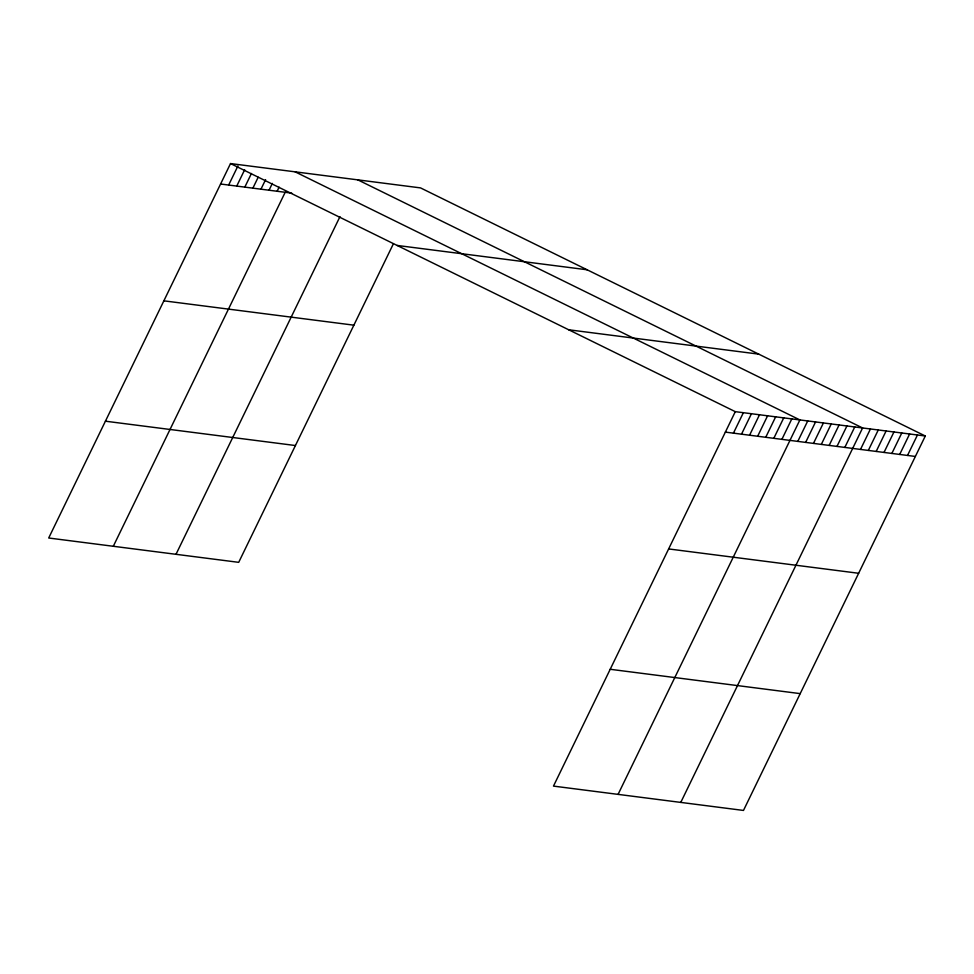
<?xml version="1.0" encoding="UTF-8"?>
<svg xmlns="http://www.w3.org/2000/svg" width="974" height="974" viewBox="0 0 974 974"><rect width="100%" height="100%" fill="white"/><g stroke="black" fill="none" stroke-linecap="round" stroke-linejoin="round"><path stroke-width="1.46" d="M925.3 435.999L735.297 411.661L553.476 786.103L743.479 810.441L925.3 435.999L420.524 187.897L230.521 163.559L48.7 538.001L238.703 562.339L393.447 243.67M228.659 185.048L237.936 165.957M236.743 186.083L244.681 169.72M244.815 187.118L251.438 173.482M252.887 188.152L258.183 177.244M260.959 189.187L265.598 179.642M269.043 190.222L272.355 183.404M277.115 191.257L279.1 187.166M113.301 546.28L285.187 192.292M176.002 554.316L339.975 216.63M733.434 433.15L743.369 412.696M741.506 434.185L751.441 413.731M749.578 435.22L759.513 414.754M757.662 436.255L767.597 415.788M765.734 437.289L775.669 416.823M773.806 438.324L783.741 417.858M781.891 439.359L791.813 418.893M618.076 794.382L799.898 419.928L295.122 171.838M797.803 441.392L807.738 420.938M805.632 442.403L815.567 421.937M813.473 443.401L823.407 422.947M821.313 444.4L831.248 423.946M829.154 445.41L839.089 424.956M836.983 446.409L846.917 425.955M844.823 447.419L854.758 426.953M680.777 802.406L862.599 427.963L357.823 179.861M860.505 449.428L870.439 428.962M868.333 450.426L878.268 429.972M876.174 451.437L886.109 430.971M884.015 452.435L893.949 431.981M891.855 453.446L901.79 432.98M899.696 454.444L909.619 433.99M907.524 455.442L917.459 434.988M220.587 184.013L291.725 193.132M397.1 245.436L587.103 269.774M568.719 329.784L758.722 354.122M163.863 300.832L353.866 325.17M725.362 432.115L915.365 456.453M105.423 421.194L295.426 445.532M668.639 548.934L858.642 573.272M610.199 669.284L800.202 693.622M230.521 163.559L735.297 411.661"/></g></svg>
